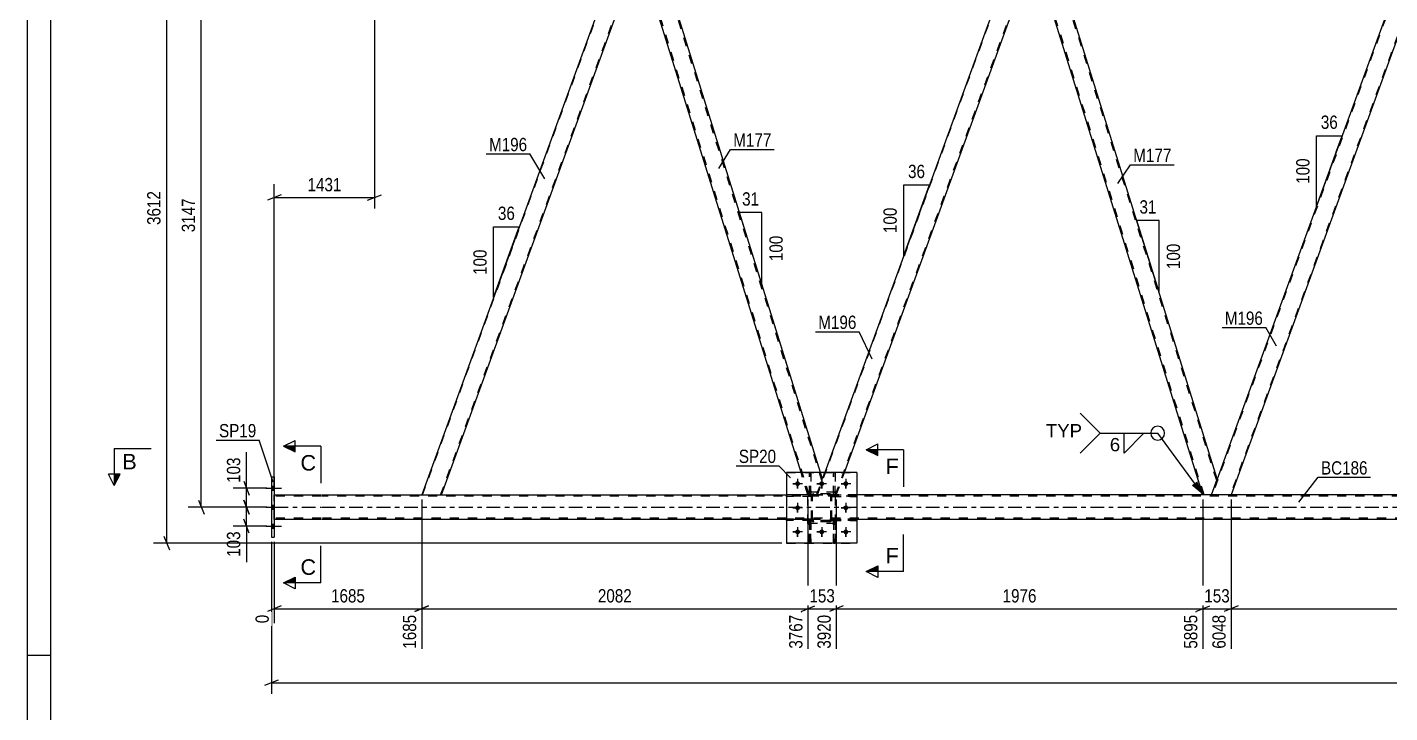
# Model space of a CAD drawing. Header units: millimetres. Extents: x 0 to 841, y 0 to 594.
# Drawn here: x 0 to 293.8, y 285.7 to 433.5 of the extents above; entities that cross this region are included whole.
import ezdxf

# ---------------------------------------------------------------- set-up
doc = ezdxf.new("R2010")
doc.units = ezdxf.units.MM
doc.linetypes.add('DXK_LINE_DOT2', pattern=[3.9198, 1.9599, -1.9599])
doc.linetypes.add('DXK_LINE_DOT3', pattern=[5.9187, 2.979, -0.9799, 0.9799, -0.9799])
doc.styles.add('Arial', font='ARIAL.TTF', dxfattribs={"height": 0.2})
doc.styles.add('Arial Narrow', font='ARIALN.TTF', dxfattribs={"height": 0.2})

# ---------------------------------------------------------------- blocks, each defined once
blk = doc.blocks.new('Unknown-814521909-1135')
at = {"color": 5, "linetype": 'Continuous'}
for p, q in [((0, 594), (0, 0)), ((5, 589), (5, 5)), ((5, 298), (0, 298))]:
    blk.add_line(p, q, dxfattribs=at)
blk = doc.blocks.new('Part-814521909-3716 - 3269')
at = {"color": 7, "linetype": 'DXK_LINE_DOT2'}
for p, q in [((174.29, 333.26), (168.29, 333.26)), ((168.29, 326.46), (168.29, 333.26)), ((174.29, 326.46), (174.29, 333.26)), ((174.29, 326.46), (168.29, 326.46))]:
    blk.add_line(p, q, dxfattribs=at)
blk = doc.blocks.new('Part-814521909-3617 - 3269')
at = {"color": 7, "linetype": 'DXK_LINE_DOT2'}
for p, q in [((168.65, 322.26), (168.65, 327.1)), ((168.65, 327.1), (168.97, 327.1)), ((168.65, 326.5), (168.97, 326.5)), ((168.97, 327.1), (168.97, 322.26)), ((168.97, 322.26), (168.65, 322.26))]:
    blk.add_line(p, q, dxfattribs=at)
blk = doc.blocks.new('Part-814521909-3756 - 3269')
at = {"color": 2, "linetype": 'Continuous'}
for p, q in [((129.16, 453.86), (85.04, 332.64)), ((133.42, 453.86), (129.16, 453.86)), ((89.3, 332.64), (131.89, 449.66))]:
    blk.add_line(p, q, dxfattribs=at)
at = {"color": 7, "linetype": 'DXK_LINE_DOT2'}
for p, q in [((85.21, 332.64), (129.33, 453.86)), ((89.13, 332.64), (133.25, 453.86)), ((131.89, 449.66), (133.42, 453.86)), ((85.04, 332.64), (89.3, 332.64))]:
    blk.add_line(p, q, dxfattribs=at)
blk = doc.blocks.new('Part-814521909-3605 - 3269')
at = {"color": 7, "linetype": 'DXK_LINE_DOT2'}
for p, q in [((169.09, 327.42), (163.69, 327.42)), ((163.69, 327.42), (163.69, 327.1)), ((169.09, 327.1), (163.69, 327.1)), ((168.49, 327.1), (168.49, 327.42)), ((169.09, 327.1), (169.09, 327.42))]:
    blk.add_line(p, q, dxfattribs=at)
blk = doc.blocks.new('Bolt-814521909-3509 - 3269')
at = {"color": 1, "linetype": 'Continuous'}
for p, q in [((165.05, 335.06), (165.75, 335.06)), ((166.09, 336.1), (166.09, 335.41)), ((167.13, 335.06), (166.44, 335.06)), ((170.25, 335.06), (170.95, 335.06)), ((171.29, 336.1), (171.29, 335.41)), ((172.33, 335.06), (171.64, 335.06)), ((175.45, 335.06), (176.15, 335.06)), ((176.49, 336.1), (176.49, 335.41)), ((177.53, 335.06), (176.84, 335.06)), ((166.09, 334.02), (166.09, 334.72)), ((171.29, 334.02), (171.29, 334.72)), ((176.49, 334.02), (176.49, 334.72)), ((165.05, 329.86), (165.75, 329.86)), ((166.09, 330.9), (166.09, 330.21)), ((166.09, 328.82), (166.09, 329.52)), ((167.13, 329.86), (166.44, 329.86)), ((175.45, 329.86), (176.15, 329.86)), ((176.49, 330.9), (176.49, 330.21)), ((176.49, 328.82), (176.49, 329.52)), ((177.53, 329.86), (176.84, 329.86)), ((165.05, 324.66), (165.75, 324.66)), ((166.09, 325.7), (166.09, 325.01)), ((166.09, 323.62), (166.09, 324.32)), ((167.13, 324.66), (166.44, 324.66)), ((170.25, 324.66), (170.95, 324.66)), ((171.29, 325.7), (171.29, 325.01)), ((171.29, 323.62), (171.29, 324.32)), ((172.33, 324.66), (171.64, 324.66)), ((175.45, 324.66), (176.15, 324.66)), ((176.49, 325.7), (176.49, 325.01)), ((176.49, 323.62), (176.49, 324.32)), ((177.53, 324.66), (176.84, 324.66))]:
    blk.add_line(p, q, dxfattribs=at)
blk = doc.blocks.new('Bolt-814521909-3510 - 3269')
at = {"linetype": 'Continuous'}
for points in [[(166.61, 335.06, -1), (165.57, 335.06, -1)], [(171.81, 335.06, -1), (170.77, 335.06, -1)], [(177.01, 335.06, -1), (175.97, 335.06, -1)], [(166.61, 329.86, -1), (165.57, 329.86, -1)], [(177.01, 329.86, -1), (175.97, 329.86, -1)], [(166.61, 324.66, -1), (165.57, 324.66, -1)], [(171.81, 324.66, -1), (170.77, 324.66, -1)], [(177.01, 324.66, -1), (175.97, 324.66, -1)]]:
    blk.add_hatch(color=1, dxfattribs=at).paths.add_polyline_path(points)
at = {"color": 1, "linetype": 'Continuous'}
for p, q in [((167.13, 335.06), (165.05, 335.06)), ((166.09, 336.1), (166.09, 334.02)), ((172.33, 335.06), (170.25, 335.06)), ((171.29, 336.1), (171.29, 334.02)), ((177.53, 335.06), (175.45, 335.06)), ((176.49, 336.1), (176.49, 334.02)), ((167.13, 329.86), (165.05, 329.86)), ((166.09, 330.9), (166.09, 328.82)), ((177.53, 329.86), (175.45, 329.86)), ((176.49, 330.9), (176.49, 328.82)), ((167.13, 324.66), (165.05, 324.66)), ((166.09, 325.7), (166.09, 323.62)), ((172.33, 324.66), (170.25, 324.66)), ((171.29, 325.7), (171.29, 323.62)), ((177.53, 324.66), (175.45, 324.66)), ((176.49, 325.7), (176.49, 323.62))]:
    blk.add_line(p, q, dxfattribs=at)
blk = doc.blocks.new('Part-814521909-3515 - 3269')
at = {"color": 7, "linetype": 'DXK_LINE_DOT2'}
for p, q in [((169.09, 327.42), (163.69, 327.42)), ((163.69, 327.1), (163.69, 327.42)), ((169.09, 327.1), (163.69, 327.1)), ((168.49, 327.1), (168.49, 327.42)), ((169.09, 327.42), (169.09, 327.1))]:
    blk.add_line(p, q, dxfattribs=at)
blk = doc.blocks.new('Part-814521909-3597 - 3269')
at = {"color": 7, "linetype": 'DXK_LINE_DOT2'}
for p, q in [((168.65, 332.62), (168.65, 337.46)), ((168.65, 337.46), (168.97, 337.46)), ((168.97, 337.46), (168.97, 332.62)), ((168.65, 333.22), (168.97, 333.22)), ((168.97, 332.62), (168.65, 332.62))]:
    blk.add_line(p, q, dxfattribs=at)
blk = doc.blocks.new('Part-814521909-3516 - 3269')
at = {"color": 7, "linetype": 'DXK_LINE_DOT2'}
for p, q in [((169.09, 332.62), (163.69, 332.62)), ((163.69, 332.3), (163.69, 332.62)), ((169.09, 332.3), (163.69, 332.3)), ((168.49, 332.3), (168.49, 332.62)), ((169.09, 332.62), (169.09, 332.3))]:
    blk.add_line(p, q, dxfattribs=at)
blk = doc.blocks.new('Part-814521909-3517 - 3269')
at = {"color": 7, "linetype": 'DXK_LINE_DOT2'}
for p, q in [((173.5, 327.1), (173.5, 327.42)), ((173.5, 327.42), (178.89, 327.42)), ((178.89, 327.1), (173.5, 327.1)), ((174.1, 327.1), (174.1, 327.42)), ((178.89, 327.42), (178.89, 327.1))]:
    blk.add_line(p, q, dxfattribs=at)
blk = doc.blocks.new('Part-814521909-3707 - 3269')
at = {"color": 7, "linetype": 'DXK_LINE_DOT2'}
for p, q in [((168.97, 327.1), (168.65, 327.1)), ((168.65, 327.1), (168.65, 322.26)), ((168.65, 326.5), (168.97, 326.5)), ((168.97, 322.26), (168.97, 327.1)), ((168.65, 322.26), (168.97, 322.26))]:
    blk.add_line(p, q, dxfattribs=at)
blk = doc.blocks.new('Part-814521909-3528 - 3269')
at = {"color": 7, "linetype": 'DXK_LINE_DOT2'}
for p, q in [((173.5, 332.3), (173.5, 332.62)), ((173.5, 332.62), (178.89, 332.62)), ((178.89, 332.3), (173.5, 332.3)), ((174.1, 332.3), (174.1, 332.62)), ((178.89, 332.62), (178.89, 332.3))]:
    blk.add_line(p, q, dxfattribs=at)
blk = doc.blocks.new('Part-814521909-3529 - 3269')
at = {"color": 7, "linetype": 'DXK_LINE_DOT2'}
for p, q in [((174.29, 333.26), (168.29, 333.26)), ((168.29, 326.46), (168.29, 333.26)), ((174.29, 326.46), (174.29, 333.26)), ((174.29, 326.46), (168.29, 326.46))]:
    blk.add_line(p, q, dxfattribs=at)
blk = doc.blocks.new('Part-814521909-3530 - 3269')
at = {"color": 7, "linetype": 'DXK_LINE_DOT2'}
for p, q in [((169.09, 332.38), (169.13, 332.57)), ((169.13, 332.57), (169.09, 332.38)), ((169.09, 327.34), (169.09, 332.38)), ((169.33, 332.38), (169.35, 332.47)), ((169.33, 327.34), (169.33, 332.38)), ((169.35, 332.47), (169.41, 332.55)), ((169.39, 332.83), (169.57, 332.86)), ((169.57, 332.86), (169.39, 332.83)), ((169.41, 332.55), (169.48, 332.6)), ((169.48, 332.6), (169.57, 332.62)), ((173.01, 332.86), (169.57, 332.86)), ((169.57, 332.62), (173.01, 332.62)), ((173.01, 332.86), (173.2, 332.83)), ((173.2, 332.83), (173.01, 332.86)), ((173.01, 332.62), (173.11, 332.6)), ((173.11, 332.6), (173.18, 332.55)), ((173.18, 332.55), (173.24, 332.47)), ((173.24, 332.47), (173.25, 332.38)), ((173.25, 327.34), (173.25, 332.38)), ((173.46, 332.57), (173.49, 332.38)), ((173.49, 332.38), (173.46, 332.57)), ((173.49, 327.34), (173.49, 332.38)), ((169.13, 327.16), (169.09, 327.34)), ((169.09, 327.34), (169.13, 327.16)), ((169.35, 327.25), (169.33, 327.34)), ((169.41, 327.17), (169.35, 327.25)), ((169.57, 326.86), (169.39, 326.9)), ((169.39, 326.9), (169.57, 326.86)), ((169.48, 327.12), (169.41, 327.17)), ((169.57, 327.1), (169.48, 327.12)), ((173.01, 327.1), (169.57, 327.1)), ((173.01, 326.86), (169.57, 326.86)), ((173.11, 327.12), (173.01, 327.1)), ((173.2, 326.9), (173.01, 326.86)), ((173.01, 326.86), (173.2, 326.9)), ((173.18, 327.17), (173.11, 327.12)), ((173.24, 327.25), (173.18, 327.17)), ((173.25, 327.34), (173.24, 327.25)), ((173.49, 327.34), (173.46, 327.16)), ((173.46, 327.16), (173.49, 327.34))]:
    blk.add_line(p, q, dxfattribs=at)
at = {"color": 7, "linetype": 'DXK_LINE_DOT3'}
blk.add_line((171.29, 329.86), (171.29, 329.86), dxfattribs=at)
at = {"color": 7, "linetype": 'DXK_LINE_DOT2'}
for centre, start, end in [((169.57, 332.38), 112.5, 157.5), ((169.57, 332.38), 112.5, 157.5), ((173.01, 332.38), 22.5, 67.5), ((173.01, 332.38), 22.5, 67.5), ((169.57, 327.34), 202.5, 247.5), ((169.57, 327.34), 202.5, 247.5), ((173.01, 327.34), 292.5, 337.5), ((173.01, 327.34), 292.5, 337.5)]:
    blk.add_arc(centre, 0.48, start, end, dxfattribs=at)
blk = doc.blocks.new('Part-814521909-3547 - 3269')
at = {"color": 2, "linetype": 'Continuous'}
for p, q in [((52.63, 336.5), (53.27, 336.5)), ((52.63, 336.5), (52.63, 323.5)), ((53.27, 336.5), (53.27, 323.5)), ((52.63, 323.5), (53.27, 323.5))]:
    blk.add_line(p, q, dxfattribs=at)
blk = doc.blocks.new('Part-814521909-3611 - 3269')
at = {"color": 7, "linetype": 'DXK_LINE_DOT2'}
for p, q in [((178.89, 327.42), (173.5, 327.42)), ((173.5, 327.42), (173.5, 327.1)), ((173.5, 327.1), (178.89, 327.1)), ((174.1, 327.1), (174.1, 327.42)), ((178.89, 327.1), (178.89, 327.42))]:
    blk.add_line(p, q, dxfattribs=at)
blk = doc.blocks.new('Bolt-814521909-3579 - 3269')
at = {"linetype": 'Continuous'}
for points in [[(53.27, 333.66), (53.27, 334.54), (52.63, 334.54), (52.63, 333.66)], [(53.27, 333.66), (53.27, 334.54), (52.63, 334.54), (52.63, 333.66)], [(53.27, 333.66), (53.27, 334.54), (52.63, 334.54), (52.63, 333.66)], [(53.27, 329.56), (53.27, 330.44), (52.63, 330.44), (52.63, 329.56)], [(53.27, 329.56), (53.27, 330.44), (52.63, 330.44), (52.63, 329.56)], [(53.27, 325.46), (53.27, 326.34), (52.63, 326.34), (52.63, 325.46)], [(53.27, 325.46), (53.27, 326.34), (52.63, 326.34), (52.63, 325.46)], [(53.27, 325.46), (53.27, 326.34), (52.63, 326.34), (52.63, 325.46)]]:
    blk.add_hatch(color=1, dxfattribs=at).paths.add_polyline_path(points)
at = {"color": 1, "linetype": 'Continuous'}
for p, q in [((51.47, 334.1), (54.79, 334.1)), ((51.47, 334.1), (54.79, 334.1)), ((51.47, 334.1), (54.79, 334.1)), ((52.63, 334.54), (53.27, 334.54)), ((52.63, 334.54), (53.27, 334.54)), ((52.63, 334.54), (53.27, 334.54)), ((52.63, 333.66), (53.27, 333.66)), ((52.63, 333.66), (53.27, 333.66)), ((52.63, 333.66), (53.27, 333.66)), ((51.47, 330), (54.79, 330)), ((51.47, 330), (54.79, 330)), ((52.63, 330.44), (53.27, 330.44)), ((52.63, 330.44), (53.27, 330.44)), ((52.63, 329.56), (53.27, 329.56)), ((52.63, 329.56), (53.27, 329.56)), ((52.63, 326.34), (53.27, 326.34)), ((52.63, 326.34), (53.27, 326.34)), ((52.63, 326.34), (53.27, 326.34)), ((51.47, 325.9), (54.79, 325.9)), ((51.47, 325.9), (54.79, 325.9)), ((51.47, 325.9), (54.79, 325.9)), ((52.63, 325.46), (53.27, 325.46)), ((52.63, 325.46), (53.27, 325.46)), ((52.63, 325.46), (53.27, 325.46))]:
    blk.add_line(p, q, dxfattribs=at)
blk = doc.blocks.new('Part-814521909-3594 - 3269')
at = {"color": 7, "linetype": 'DXK_LINE_DOT2'}
for p, q in [((170.35, 332.64), (214.47, 453.86)), ((174.26, 332.64), (218.38, 453.86)), ((217.03, 449.66), (218.56, 453.86)), ((170.18, 332.64), (171.93, 337.46)), ((174.43, 332.64), (176.19, 337.46)), ((174.43, 332.64), (170.18, 332.64))]:
    blk.add_line(p, q, dxfattribs=at)
at = {"color": 2, "linetype": 'Continuous'}
for p, q in [((214.3, 453.86), (171.93, 337.46)), ((218.56, 453.86), (214.3, 453.86)), ((176.19, 337.46), (217.03, 449.66))]:
    blk.add_line(p, q, dxfattribs=at)
blk = doc.blocks.new('Part-814521909-3602 - 3269')
at = {"color": 2, "linetype": 'Continuous'}
for p, q in [((178.89, 337.46), (163.69, 337.46)), ((163.69, 337.46), (163.69, 322.26)), ((178.89, 337.46), (178.89, 322.26)), ((178.89, 322.26), (163.69, 322.26))]:
    blk.add_line(p, q, dxfattribs=at)
blk = doc.blocks.new('Part-814521909-3608 - 3269')
at = {"color": 7, "linetype": 'DXK_LINE_DOT2'}
for p, q in [((169.09, 332.62), (163.69, 332.62)), ((163.69, 332.62), (163.69, 332.3)), ((169.09, 332.3), (163.69, 332.3)), ((168.49, 332.3), (168.49, 332.62)), ((169.09, 332.3), (169.09, 332.62))]:
    blk.add_line(p, q, dxfattribs=at)
blk = doc.blocks.new('Part-814521909-3614 - 3269')
at = {"color": 7, "linetype": 'DXK_LINE_DOT2'}
for p, q in [((173.85, 322.26), (173.85, 327.1)), ((173.85, 327.1), (174.17, 327.1)), ((173.85, 326.5), (174.17, 326.5)), ((174.17, 327.1), (174.17, 322.26)), ((174.17, 322.26), (173.85, 322.26))]:
    blk.add_line(p, q, dxfattribs=at)
blk = doc.blocks.new('Part-814521909-3620 - 3269')
at = {"color": 7, "linetype": 'DXK_LINE_DOT2'}
for p, q in [((173.85, 332.62), (173.85, 337.46)), ((173.85, 337.46), (174.17, 337.46)), ((174.17, 337.46), (174.17, 332.62)), ((173.85, 333.22), (174.17, 333.22)), ((174.17, 332.62), (173.85, 332.62))]:
    blk.add_line(p, q, dxfattribs=at)
blk = doc.blocks.new('Part-814521909-3624 - 3269')
at = {"color": 2, "linetype": 'Continuous'}
for p, q in [((173.85, 337.46), (173.85, 337.46)), ((174.17, 337.46), (173.85, 337.46)), ((174.17, 337.46), (174.17, 337.46))]:
    blk.add_line(p, q, dxfattribs=at)
at = {"color": 7, "linetype": 'DXK_LINE_DOT2'}
for p, q in [((173.85, 332.62), (173.85, 337.46)), ((174.17, 332.62), (174.17, 337.46)), ((173.85, 333.22), (174.17, 333.22)), ((174.17, 332.62), (173.85, 332.62))]:
    blk.add_line(p, q, dxfattribs=at)
blk = doc.blocks.new('Part-814521909-3625 - 3269')
at = {"color": 2, "linetype": 'Continuous'}
for p, q in [((168.65, 337.46), (168.65, 337.46)), ((168.97, 337.46), (168.65, 337.46)), ((168.97, 337.46), (168.97, 337.46))]:
    blk.add_line(p, q, dxfattribs=at)
at = {"color": 7, "linetype": 'DXK_LINE_DOT2'}
for p, q in [((168.65, 332.62), (168.65, 337.46)), ((168.97, 332.62), (168.97, 337.46)), ((168.65, 333.22), (168.97, 333.22)), ((168.97, 332.62), (168.65, 332.62))]:
    blk.add_line(p, q, dxfattribs=at)
blk = doc.blocks.new('Part-814521909-3646 - 3269')
at = {"color": 7, "linetype": 'DXK_LINE_DOT2'}
for p, q in [((178.89, 332.62), (173.5, 332.62)), ((173.5, 332.62), (173.5, 332.3)), ((173.5, 332.3), (178.89, 332.3)), ((174.1, 332.3), (174.1, 332.62)), ((178.89, 332.3), (178.89, 332.62))]:
    blk.add_line(p, q, dxfattribs=at)
blk = doc.blocks.new('Part-814521909-3685 - 3269')
at = {"color": 7, "linetype": 'DXK_LINE_DOT2'}
for p, q in [((299.6, 453.86), (255.48, 332.64)), ((303.52, 453.86), (259.4, 332.64)), ((303.69, 453.86), (302.16, 449.66)), ((256.56, 336.06), (255.31, 332.64)), ((259.57, 332.64), (255.31, 332.64))]:
    blk.add_line(p, q, dxfattribs=at)
at = {"color": 2, "linetype": 'Continuous'}
for p, q in [((299.43, 453.86), (256.56, 336.06)), ((303.69, 453.86), (299.43, 453.86)), ((302.16, 449.66), (259.57, 332.64))]:
    blk.add_line(p, q, dxfattribs=at)
blk = doc.blocks.new('Part-814521909-3690 - 3269')
at = {"color": 2, "linetype": 'Continuous'}
for p, q in [((218.56, 453.86), (217.03, 449.67)), ((219.87, 453.86), (218.56, 453.86)), ((256.58, 336.11), (219.87, 453.86)), ((253.47, 332.64), (217.01, 449.61)), ((217.03, 449.67), (217.03, 449.66)), ((255.31, 332.64), (256.56, 336.06))]:
    blk.add_line(p, q, dxfattribs=at)
at = {"color": 7, "linetype": 'DXK_LINE_DOT2'}
for p, q in [((256.44, 335.74), (219.62, 453.86)), ((217.03, 449.67), (217.01, 449.61)), ((253.72, 332.64), (217.14, 449.98)), ((256.56, 336.06), (256.58, 336.11)), ((255.31, 332.64), (253.47, 332.64))]:
    blk.add_line(p, q, dxfattribs=at)
blk = doc.blocks.new('Part-814521909-3696 - 3269')
at = {"color": 7, "linetype": 'DXK_LINE_DOT2'}
for p, q in [((163.69, 337.46), (178.89, 337.46)), ((163.69, 337.46), (163.69, 322.26)), ((178.89, 337.46), (178.89, 322.26)), ((163.69, 322.26), (178.89, 322.26))]:
    blk.add_line(p, q, dxfattribs=at)
blk = doc.blocks.new('Part-814521909-3706 - 3269')
at = {"color": 7, "linetype": 'DXK_LINE_DOT2'}
for p, q in [((174.17, 327.1), (173.85, 327.1)), ((173.85, 327.1), (173.85, 322.26)), ((173.85, 326.5), (174.17, 326.5)), ((174.17, 322.26), (174.17, 327.1)), ((173.85, 322.26), (174.17, 322.26))]:
    blk.add_line(p, q, dxfattribs=at)
blk = doc.blocks.new('Part-814521909-3715 - 3269')
at = {"color": 7, "linetype": 'DXK_LINE_DOT2'}
for p, q in [((169.09, 332.38), (169.13, 332.57)), ((169.13, 332.57), (169.09, 332.38)), ((169.09, 327.34), (169.09, 332.38)), ((169.33, 332.38), (169.35, 332.47)), ((169.33, 327.34), (169.33, 332.38)), ((169.35, 332.47), (169.41, 332.55)), ((169.39, 332.83), (169.57, 332.86)), ((169.57, 332.86), (169.39, 332.83)), ((169.41, 332.55), (169.48, 332.6)), ((169.48, 332.6), (169.57, 332.62)), ((173.01, 332.86), (169.57, 332.86)), ((169.57, 332.62), (173.01, 332.62)), ((173.01, 332.86), (173.2, 332.83)), ((173.2, 332.83), (173.01, 332.86)), ((173.01, 332.62), (173.11, 332.6)), ((173.11, 332.6), (173.18, 332.55)), ((173.18, 332.55), (173.24, 332.47)), ((173.24, 332.47), (173.25, 332.38)), ((173.25, 327.34), (173.25, 332.38)), ((173.46, 332.57), (173.49, 332.38)), ((173.49, 332.38), (173.46, 332.57)), ((173.49, 327.34), (173.49, 332.38)), ((169.13, 327.16), (169.09, 327.34)), ((169.09, 327.34), (169.13, 327.16)), ((169.35, 327.25), (169.33, 327.34)), ((169.41, 327.17), (169.35, 327.25)), ((169.57, 326.86), (169.39, 326.9)), ((169.39, 326.9), (169.57, 326.86)), ((169.48, 327.12), (169.41, 327.17)), ((169.57, 327.1), (169.48, 327.12)), ((173.01, 327.1), (169.57, 327.1)), ((173.01, 326.86), (169.57, 326.86)), ((173.11, 327.12), (173.01, 327.1)), ((173.2, 326.9), (173.01, 326.86)), ((173.01, 326.86), (173.2, 326.9)), ((173.18, 327.17), (173.11, 327.12)), ((173.24, 327.25), (173.18, 327.17)), ((173.25, 327.34), (173.24, 327.25)), ((173.49, 327.34), (173.46, 327.16)), ((173.46, 327.16), (173.49, 327.34))]:
    blk.add_line(p, q, dxfattribs=at)
at = {"color": 7, "linetype": 'DXK_LINE_DOT3'}
blk.add_line((171.29, 329.86), (171.29, 329.86), dxfattribs=at)
at = {"color": 7, "linetype": 'DXK_LINE_DOT2'}
for centre, start, end in [((169.57, 332.38), 112.5, 157.5), ((169.57, 332.38), 112.5, 157.5), ((173.01, 332.38), 22.5, 67.5), ((173.01, 332.38), 22.5, 67.5), ((169.57, 327.34), 202.5, 247.5), ((169.57, 327.34), 202.5, 247.5), ((173.01, 327.34), 292.5, 337.5), ((173.01, 327.34), 292.5, 337.5)]:
    blk.add_arc(centre, 0.48, start, end, dxfattribs=at)
blk = doc.blocks.new('Part-814521909-3747 - 3269')
at = {"color": 2, "linetype": 'Continuous'}
for p, q in [((53.27, 332.64), (63.39, 332.64)), ((63.49, 332.64), (163.69, 332.64)), ((333.96, 332.64), (178.89, 332.64)), ((63.39, 327.36), (53.27, 327.36)), ((163.69, 327.36), (63.49, 327.36)), ((333.96, 327.36), (178.89, 327.36))]:
    blk.add_line(p, q, dxfattribs=at)
at = {"color": 7, "linetype": 'DXK_LINE_DOT2'}
for p, q in [((53.27, 327.36), (53.27, 332.64)), ((63.39, 332.4), (53.27, 332.4)), ((739.07, 332.4), (63.49, 332.4)), ((178.89, 332.64), (163.69, 332.64)), ((63.39, 327.6), (53.27, 327.6)), ((739.82, 327.6), (63.49, 327.6)), ((178.89, 327.36), (163.69, 327.36))]:
    blk.add_line(p, q, dxfattribs=at)
at = {"color": 7, "linetype": 'DXK_LINE_DOT3'}
for p, q in [((53.27, 330), (63.39, 330)), ((63.49, 330), (739.45, 330))]:
    blk.add_line(p, q, dxfattribs=at)
blk = doc.blocks.new('Part-814521909-3761 - 3269')
at = {"color": 2, "linetype": 'Continuous'}
for p, q in [((133.42, 453.86), (131.89, 449.67)), ((134.74, 453.86), (133.42, 453.86)), ((171.02, 337.46), (134.74, 453.86)), ((166.83, 337.46), (131.87, 449.61)), ((131.89, 449.67), (131.89, 449.66))]:
    blk.add_line(p, q, dxfattribs=at)
at = {"color": 7, "linetype": 'DXK_LINE_DOT2'}
for p, q in [((171.31, 335.74), (134.49, 453.86)), ((131.89, 449.67), (131.87, 449.61)), ((168.58, 332.64), (132.01, 449.98)), ((168.33, 332.64), (166.83, 337.46)), ((170.18, 332.64), (171.44, 336.11)), ((171.44, 336.11), (171.02, 337.46)), ((168.33, 332.64), (170.18, 332.64))]:
    blk.add_line(p, q, dxfattribs=at)
blk = doc.blocks.new('AngleDimension-814521909-4574 - 3269')
at = {"color": 7, "linetype": 'Continuous'}
for p, q in [((158.37, 393.52), (153.54, 393.52)), ((158.37, 378.06), (153.54, 393.52)), ((158.37, 378.06), (158.37, 393.52)), ((164.53, 358.27), (158.37, 378.06))]:
    blk.add_line(p, q, dxfattribs=at)
at = {"color": 0}
for points in [[(158.38, 394.42), (158.38, 398.62), (153.53, 398.62), (153.53, 394.42)], [(163.47, 389.13), (159.27, 389.13), (159.27, 382.45), (163.47, 382.45)]]:
    blk.add_wipeout(points, dxfattribs=at)
at = {"color": 3, "style": 'Arial Narrow'}
blk.add_text('31', height=2.863, dxfattribs=at).set_placement((154.13, 395.02))
blk.add_text('100', height=2.863, rotation=90.0002, dxfattribs=at).set_placement((162.87, 383.05))
blk = doc.blocks.new('AngleDimension-814521909-3923 - 3269')
at = {"color": 7, "linetype": 'Continuous'}
for p, q in [((188.96, 399.46), (194.5, 399.46)), ((188.96, 384.23), (194.5, 399.46)), ((188.96, 384.23), (188.96, 399.46)), ((190.98, 389.78), (194.5, 399.46))]:
    blk.add_line(p, q, dxfattribs=at)
at = {"color": 0}
for points in [[(194.15, 400.36), (194.15, 404.56), (189.3, 404.56), (189.3, 400.36)], [(188.06, 395.19), (183.86, 395.19), (183.86, 388.5), (188.06, 388.5)]]:
    blk.add_wipeout(points, dxfattribs=at)
at = {"color": 3, "style": 'Arial Narrow'}
blk.add_text('36', height=2.863, dxfattribs=at).set_placement((189.9, 400.96))
blk.add_text('100', height=2.863, rotation=90.0002, dxfattribs=at).set_placement((187.46, 389.1))
blk = doc.blocks.new('StraightDimension-814521909-4207 - 3269')
at = {"color": 7, "linetype": 'Continuous'}
for p, q in [((51.63, 330), (44.41, 330)), ((46.66, 331.5), (47.86, 328.5)), ((47.26, 325.9), (47.26, 330)), ((47.86, 324.4), (46.66, 327.4)), ((51.63, 325.9), (44.41, 325.9))]:
    blk.add_line(p, q, dxfattribs=at)
at = {"color": 0}
blk.add_wipeout([(46.51, 325.37), (42.31, 325.37), (42.31, 318.69), (46.51, 318.69)], dxfattribs=at)
at = {"color": 7, "linetype": 'Continuous'}
blk.add_line((47.26, 325.9), (47.26, 318.16), dxfattribs=at)
blk.add_line((47.26, 325.9), (47.26, 318.16), dxfattribs=at)
at = {"color": 3, "style": 'Arial Narrow'}
blk.add_text('103', height=2.863, rotation=90.0002, dxfattribs=at).set_placement((45.91, 319.29))
blk = doc.blocks.new('StraightDimension-814521909-4271 - 3269')
at = {"color": 7, "linetype": 'Continuous'}
for p, q in [((73.25, 455.86), (34.67, 455.86)), ((38.12, 454.36), (36.92, 457.36)), ((37.52, 330), (37.52, 455.86)), ((51.63, 330), (34.67, 330)), ((36.92, 331.5), (38.12, 328.5))]:
    blk.add_line(p, q, dxfattribs=at)
at = {"color": 0}
blk.add_wipeout([(36.77, 397.19), (32.57, 397.19), (32.57, 388.67), (36.77, 388.67)], dxfattribs=at)
at = {"color": 3, "style": 'Arial Narrow'}
blk.add_text('3147', height=2.863, rotation=90.0002, dxfattribs=at).set_placement((36.17, 389.27))
blk = doc.blocks.new('StraightDimension-814521909-4563 - 3269')
at = {"color": 7, "linetype": 'Continuous'}
for p, q in [((52.63, 322.5), (52.63, 289.72)), ((54.13, 292.72), (51.13, 291.52)), ((52.63, 292.12), (792.22, 292.12))]:
    blk.add_line(p, q, dxfattribs=at)
blk = doc.blocks.new('StraightDimension-814521909-4146 - 3269')
at = {"color": 7, "linetype": 'Continuous'}
for p, q in [((30.67, 465.23), (29.47, 468.23)), ((76.54, 466.73), (27.22, 466.73)), ((30.07, 322.26), (30.07, 466.73)), ((29.47, 323.76), (30.67, 320.76)), ((162.69, 322.26), (27.22, 322.26))]:
    blk.add_line(p, q, dxfattribs=at)
at = {"color": 0}
blk.add_wipeout([(29.31, 398.75), (25.11, 398.75), (25.11, 390.24), (29.31, 390.24)], dxfattribs=at)
at = {"color": 3, "style": 'Arial Narrow'}
blk.add_text('3612', height=2.863, rotation=90.0002, dxfattribs=at).set_placement((28.72, 390.84))
blk = doc.blocks.new('StraightDimension-814521909-4312 - 3269')
at = {"color": 7, "linetype": 'Continuous'}
for p, q in [((174.43, 331.64), (174.43, 299.48)), ((253.47, 331.64), (253.47, 299.48)), ((175.93, 308.7), (172.93, 307.5)), ((251.97, 307.5), (254.97, 308.7)), ((174.43, 308.1), (253.47, 308.1))]:
    blk.add_line(p, q, dxfattribs=at)
at = {"color": 0}
blk.add_wipeout([(218.21, 308.85), (218.21, 313.05), (209.69, 313.05), (209.69, 308.85)], dxfattribs=at)
at = {"color": 0, "linetype": 'Continuous'}
blk.add_wipeout([(252.87, 307.4), (248.67, 307.4), (248.67, 298.88), (252.87, 298.88)], dxfattribs=at)
at = {"color": 3, "style": 'Arial Narrow'}
blk.add_text('1976', height=2.863, dxfattribs=at).set_placement((210.29, 309.45))
at = {"color": 3, "linetype": 'Continuous', "style": 'Arial Narrow'}
blk.add_text('5895', height=2.863, rotation=90.0002, dxfattribs=at).set_placement((252.27, 299.48))
blk = doc.blocks.new('AngleDimension-814521909-3895 - 3269')
at = {"color": 7, "linetype": 'Continuous'}
for p, q in [((277.95, 410.07), (283.5, 410.07)), ((277.95, 394.85), (283.5, 410.07)), ((277.95, 394.85), (277.95, 410.07)), ((282.23, 406.58), (283.5, 410.07))]:
    blk.add_line(p, q, dxfattribs=at)
at = {"color": 0}
for points in [[(283.15, 410.97), (283.15, 415.17), (278.3, 415.17), (278.3, 410.97)], [(277.05, 405.8), (272.85, 405.8), (272.85, 399.12), (277.05, 399.12)]]:
    blk.add_wipeout(points, dxfattribs=at)
at = {"color": 3, "style": 'Arial Narrow'}
blk.add_text('36', height=2.863, dxfattribs=at).set_placement((278.9, 411.57))
blk.add_text('100', height=2.863, rotation=90.0002, dxfattribs=at).set_placement((276.45, 399.72))
blk = doc.blocks.new('AngleDimension-814521909-3909 - 3269')
at = {"color": 7, "linetype": 'Continuous'}
for p, q in [((242.37, 381.69), (239.22, 391.8)), ((244.04, 391.8), (239.22, 391.8)), ((244.04, 376.34), (239.22, 391.8)), ((244.04, 376.34), (244.04, 391.8))]:
    blk.add_line(p, q, dxfattribs=at)
at = {"color": 0}
for points in [[(244.05, 392.7), (244.05, 396.9), (239.2, 396.9), (239.2, 392.7)], [(249.14, 387.41), (244.94, 387.41), (244.94, 380.73), (249.14, 380.73)]]:
    blk.add_wipeout(points, dxfattribs=at)
at = {"color": 3, "style": 'Arial Narrow'}
blk.add_text('31', height=2.863, dxfattribs=at).set_placement((239.8, 393.3))
blk.add_text('100', height=2.863, rotation=90.0002, dxfattribs=at).set_placement((248.54, 381.33))
blk = doc.blocks.new('AngleDimension-814521909-3937 - 3269')
at = {"color": 7, "linetype": 'Continuous'}
for p, q in [((100.54, 390.43), (106.08, 390.43)), ((100.54, 375.2), (106.08, 390.43)), ((100.54, 375.2), (100.54, 390.43)), ((103.4, 383.09), (106.08, 390.43))]:
    blk.add_line(p, q, dxfattribs=at)
at = {"color": 0}
for points in [[(105.73, 391.33), (105.73, 395.53), (100.88, 395.53), (100.88, 391.33)], [(99.64, 386.16), (95.44, 386.16), (95.44, 379.47), (99.64, 379.47)]]:
    blk.add_wipeout(points, dxfattribs=at)
at = {"color": 3, "style": 'Arial Narrow'}
blk.add_text('36', height=2.863, dxfattribs=at).set_placement((101.48, 391.93))
blk.add_text('100', height=2.863, rotation=90.0002, dxfattribs=at).set_placement((99.04, 380.07))
blk = doc.blocks.new('StraightDimension-814521909-4217 - 3269')
at = {"color": 7, "linetype": 'Continuous'}
for p, q in [((46.66, 335.6), (47.86, 332.6)), ((51.63, 334.1), (44.41, 334.1)), ((47.26, 330), (47.26, 334.1)), ((51.63, 330), (44.41, 330)), ((47.86, 328.5), (46.66, 331.5))]:
    blk.add_line(p, q, dxfattribs=at)
at = {"color": 0}
blk.add_wipeout([(46.51, 341.31), (42.31, 341.31), (42.31, 334.62), (46.51, 334.62)], dxfattribs=at)
at = {"color": 7, "linetype": 'Continuous'}
blk.add_line((47.26, 334.1), (47.26, 341.83), dxfattribs=at)
blk.add_line((47.26, 334.1), (47.26, 341.83), dxfattribs=at)
at = {"color": 3, "style": 'Arial Narrow'}
blk.add_text('103', height=2.863, rotation=90.0002, dxfattribs=at).set_placement((45.91, 335.22))
blk = doc.blocks.new('StraightDimension-814521909-4260 - 3269')
at = {"color": 7, "linetype": 'Continuous'}
for p, q in [((74.89, 452.86), (74.89, 394.36)), ((53.27, 333.64), (53.27, 399.61)), ((54.77, 397.36), (51.77, 396.16)), ((53.27, 396.76), (74.89, 396.76)), ((73.39, 396.16), (76.39, 397.36))]:
    blk.add_line(p, q, dxfattribs=at)
at = {"color": 0}
blk.add_wipeout([(68.34, 397.51), (68.34, 401.71), (59.83, 401.71), (59.83, 397.51)], dxfattribs=at)
at = {"color": 3, "style": 'Arial Narrow'}
blk.add_text('1431', height=2.863, dxfattribs=at).set_placement((60.43, 398.11))
blk = doc.blocks.new('StraightDimension-814521909-4276 - 3269')
at = {"color": 7, "linetype": 'Continuous'}
for p, q in [((85.04, 331.64), (85.04, 299.48)), ((168.33, 331.64), (168.33, 299.48)), ((86.54, 308.7), (83.54, 307.5)), ((166.83, 307.5), (169.83, 308.7)), ((85.04, 308.1), (168.33, 308.1))]:
    blk.add_line(p, q, dxfattribs=at)
at = {"color": 0}
blk.add_wipeout([(130.94, 308.85), (130.94, 313.05), (122.43, 313.05), (122.43, 308.85)], dxfattribs=at)
at = {"color": 0, "linetype": 'Continuous'}
blk.add_wipeout([(167.73, 307.4), (163.53, 307.4), (163.53, 298.88), (167.73, 298.88)], dxfattribs=at)
at = {"color": 3, "style": 'Arial Narrow'}
blk.add_text('2082', height=2.863, dxfattribs=at).set_placement((123.03, 309.45))
at = {"color": 3, "linetype": 'Continuous', "style": 'Arial Narrow'}
blk.add_text('3767', height=2.863, rotation=90.0002, dxfattribs=at).set_placement((167.13, 299.48))
blk = doc.blocks.new('StraightDimension-814521909-4293 - 3269')
at = {"color": 7, "linetype": 'Continuous'}
for p, q in [((168.33, 331.64), (168.33, 299.48)), ((174.43, 331.64), (174.43, 299.48)), ((166.83, 307.5), (169.83, 308.7)), ((175.93, 308.7), (172.93, 307.5)), ((168.33, 308.1), (174.43, 308.1))]:
    blk.add_line(p, q, dxfattribs=at)
at = {"color": 0}
blk.add_wipeout([(174.73, 308.85), (174.73, 313.05), (168.04, 313.05), (168.04, 308.85)], dxfattribs=at)
at = {"color": 3, "style": 'Arial Narrow'}
blk.add_text('153', height=2.863, dxfattribs=at).set_placement((168.64, 309.45))
at = {"color": 0, "linetype": 'Continuous'}
blk.add_wipeout([(173.83, 307.4), (169.63, 307.4), (169.63, 298.88), (173.83, 298.88)], dxfattribs=at)
at = {"color": 3, "linetype": 'Continuous', "style": 'Arial Narrow'}
blk.add_text('3920', height=2.863, rotation=90.0002, dxfattribs=at).set_placement((173.23, 299.48))
blk = doc.blocks.new('StraightDimension-814521909-4331 - 3269')
at = {"color": 7, "linetype": 'Continuous'}
for p, q in [((253.47, 331.64), (253.47, 299.48)), ((259.57, 331.64), (259.57, 299.48)), ((251.97, 307.5), (254.97, 308.7)), ((261.07, 308.7), (258.07, 307.5)), ((253.47, 308.1), (259.57, 308.1))]:
    blk.add_line(p, q, dxfattribs=at)
at = {"color": 0}
blk.add_wipeout([(259.86, 308.85), (259.86, 313.05), (253.18, 313.05), (253.18, 308.85)], dxfattribs=at)
at = {"color": 3, "style": 'Arial Narrow'}
blk.add_text('153', height=2.863, dxfattribs=at).set_placement((253.78, 309.45))
at = {"color": 0, "linetype": 'Continuous'}
blk.add_wipeout([(258.97, 307.4), (254.77, 307.4), (254.77, 298.88), (258.97, 298.88)], dxfattribs=at)
at = {"color": 3, "linetype": 'Continuous', "style": 'Arial Narrow'}
blk.add_text('6048', height=2.863, rotation=90.0002, dxfattribs=at).set_placement((258.37, 299.48))
blk = doc.blocks.new('StraightDimension-814521909-4350 - 3269')
at = {"color": 7, "linetype": 'Continuous'}
for p, q in [((259.57, 331.64), (259.57, 299.48)), ((338.6, 331.64), (338.6, 299.48)), ((261.07, 308.7), (258.07, 307.5)), ((337.1, 307.5), (340.1, 308.7)), ((259.57, 308.1), (338.6, 308.1))]:
    blk.add_line(p, q, dxfattribs=at)
at = {"color": 0}
blk.add_wipeout([(303.34, 308.85), (303.34, 313.05), (294.83, 313.05), (294.83, 308.85)], dxfattribs=at)
at = {"color": 0, "linetype": 'Continuous'}
blk.add_wipeout([(338, 307.4), (333.8, 307.4), (333.8, 298.88), (338, 298.88)], dxfattribs=at)
at = {"color": 3, "style": 'Arial Narrow'}
blk.add_text('1976', height=2.863, dxfattribs=at).set_placement((295.43, 309.45))
at = {"color": 3, "linetype": 'Continuous', "style": 'Arial Narrow'}
blk.add_text('8024', height=2.863, rotation=90.0002, dxfattribs=at).set_placement((337.4, 299.48))
blk = doc.blocks.new('StraightDimension-814521909-4552 - 3269')
at = {"color": 7, "linetype": 'Continuous'}
for p, q in [((85.04, 331.64), (85.04, 299.48)), ((53.27, 322.5), (53.27, 304.97)), ((54.77, 308.7), (51.77, 307.5)), ((83.54, 307.5), (86.54, 308.7)), ((53.27, 308.1), (85.04, 308.1))]:
    blk.add_line(p, q, dxfattribs=at)
at = {"color": 0}
blk.add_wipeout([(73.42, 308.85), (73.42, 313.05), (64.9, 313.05), (64.9, 308.85)], dxfattribs=at)
at = {"color": 0, "linetype": 'Continuous'}
for points in [[(52.67, 307.4), (48.47, 307.4), (48.47, 304.37), (52.67, 304.37)], [(84.44, 307.4), (80.24, 307.4), (80.24, 298.88), (84.44, 298.88)]]:
    blk.add_wipeout(points, dxfattribs=at)
at = {"color": 3, "style": 'Arial Narrow'}
blk.add_text('1685', height=2.863, dxfattribs=at).set_placement((65.5, 309.45))
at = {"color": 3, "linetype": 'Continuous', "style": 'Arial Narrow'}
for s, height, p in [('0', 2.86, (52.07, 304.97)), ('1685', 2.863, (83.84, 299.48))]:
    blk.add_text(s, height=height, rotation=90.0002, dxfattribs=at).set_placement(p)
blk = doc.blocks.new('Mark-814521909-3752 - 3269')
at = {"color": 0}
blk.add_wipeout([(107.79, 406.75), (107.79, 409.75), (99.56, 409.75), (99.56, 406.75)], dxfattribs=at)
blk.add_wipeout([(107.79, 406.75), (107.79, 409.75), (99.56, 409.75), (99.56, 406.75)], dxfattribs=at)
at = {"color": 30, "linetype": 'Continuous'}
for p in [(98.96, 406.15), (111.59, 400.76)]:
    blk.add_line(p, (108.39, 406.15), dxfattribs=at)
at = {"color": 3, "style": 'Arial Narrow'}
blk.add_text('M196', height=2.863, dxfattribs=at).set_placement((99.56, 406.75))
blk = doc.blocks.new('Mark-814521909-3543 - 3269')
at = {"color": 0}
blk.add_wipeout([(49.39, 345.06), (49.39, 348.06), (41.35, 348.06), (41.35, 345.06)], dxfattribs=at)
blk.add_wipeout([(49.39, 345.06), (49.39, 348.06), (41.35, 348.06), (41.35, 345.06)], dxfattribs=at)
at = {"color": 30, "linetype": 'Continuous'}
for p in [(40.75, 344.46), (52.99, 335.37)]:
    blk.add_line(p, (49.99, 344.46), dxfattribs=at)
at = {"color": 3, "style": 'Arial Narrow'}
blk.add_text('SP19', height=2.863, dxfattribs=at).set_placement((41.35, 345.06))
blk = doc.blocks.new('Mark-814521909-3590 - 3269')
at = {"color": 0}
blk.add_wipeout([(178.78, 368.43), (178.78, 371.43), (170.55, 371.43), (170.55, 368.43)], dxfattribs=at)
blk.add_wipeout([(178.78, 368.43), (178.78, 371.43), (170.55, 371.43), (170.55, 368.43)], dxfattribs=at)
at = {"color": 30, "linetype": 'Continuous'}
for p in [(169.95, 367.83), (182.14, 361.91)]:
    blk.add_line(p, (179.38, 367.83), dxfattribs=at)
at = {"color": 3, "style": 'Arial Narrow'}
blk.add_text('M196', height=2.863, dxfattribs=at).set_placement((170.55, 368.43))
blk = doc.blocks.new('Mark-814521909-3598 - 3269')
at = {"color": 0}
blk.add_wipeout([(161.46, 339.52), (161.46, 342.52), (153.42, 342.52), (153.42, 339.52)], dxfattribs=at)
blk.add_wipeout([(161.46, 339.52), (161.46, 342.52), (153.42, 342.52), (153.42, 339.52)], dxfattribs=at)
at = {"color": 30, "linetype": 'Continuous'}
for p in [(152.82, 338.92), (164.58, 336.34)]:
    blk.add_line(p, (162.06, 338.92), dxfattribs=at)
at = {"color": 3, "style": 'Arial Narrow'}
blk.add_text('SP20', height=2.863, dxfattribs=at).set_placement((153.42, 339.52))
blk = doc.blocks.new('SectionMark-814521909-4891 - 3269')
at = {"linetype": 'Continuous'}
for points in [[(183.39, 342.37), (183.39, 341.12), (180.89, 342.37)], [(183.39, 317.35), (183.39, 316.1), (180.89, 316.1)]]:
    blk.add_hatch(color=6, dxfattribs=at).paths.add_polyline_path(points)
at = {"color": 6, "linetype": 'Continuous'}
for p, q in [((180.89, 342.37), (183.39, 343.62)), ((188.89, 342.37), (180.89, 342.37)), ((180.89, 342.37), (183.39, 341.12)), ((183.39, 341.12), (183.39, 343.62)), ((180.89, 316.1), (183.39, 317.35)), ((183.39, 317.35), (183.39, 314.85)), ((188.89, 316.1), (180.89, 316.1)), ((183.39, 314.85), (180.89, 316.1))]:
    blk.add_line(p, q, dxfattribs=at)
at = {"color": 0, "linetype": 'Continuous'}
for points in [[(187.89, 337.12), (187.89, 340.62), (185.04, 340.62), (185.04, 337.12)], [(187.89, 317.85), (187.89, 321.35), (185.04, 321.35), (185.04, 317.85)]]:
    blk.add_wipeout(points, dxfattribs=at)
at = {"color": 6, "linetype": 'Continuous'}
for p, q in [((188.89, 342.37), (188.89, 334.37)), ((188.89, 316.1), (188.89, 324.1))]:
    blk.add_line(p, q, dxfattribs=at)
at = {"color": 3, "linetype": 'Continuous', "style": 'Arial'}
for p in [(185.04, 337.12), (185.04, 317.85)]:
    blk.add_text('F', height=3.34, dxfattribs=at).set_placement(p)
blk = doc.blocks.new('WeldMark-814521909-4913 - 3269')
at = {"linetype": 'Continuous'}
blk.add_hatch(color=30, dxfattribs=at).paths.add_polyline_path([(252.27, 335.57), (253.44, 332.71), (251.06, 334.69)])
at = {"color": 3, "linetype": 'Continuous'}
for q in [(227.01, 350.23), (227.01, 341.66)]:
    blk.add_line((231.3, 345.94), q, dxfattribs=at)
at = {"color": 30, "linetype": 'Continuous'}
blk.add_line((253.44, 332.71), (243.72, 345.94), dxfattribs=at)
at = {"color": 3, "linetype": 'Continuous'}
for start, end in [(90, 270), (270, 90)]:
    blk.add_arc((243.72, 345.94), 1.5, start, end, dxfattribs=at)
at = {"color": 0}
blk.add_wipeout([(235.82, 341.84), (235.82, 345.24), (233.2, 345.24), (233.2, 341.84)], dxfattribs=at)
at = {"color": 30, "linetype": 'Continuous'}
blk.add_line((231.3, 345.94), (243.72, 345.94), dxfattribs=at)
at = {"color": 3, "linetype": 'Continuous'}
for p, q in [((236.48, 345.94), (240.77, 345.94)), ((240.77, 345.94), (236.48, 341.66)), ((236.48, 341.66), (236.48, 345.94))]:
    blk.add_line(p, q, dxfattribs=at)
at = {"color": 3, "style": 'Arial'}
blk.add_text('6', height=2.87, dxfattribs=at).set_placement((233.4, 342.04))
at = {"color": 0, "linetype": 'Continuous'}
blk.add_wipeout([(227.4, 345.04), (227.4, 348.04), (219.62, 348.04), (219.62, 345.04)], dxfattribs=at)
blk.add_wipeout([(227.4, 345.04), (227.4, 348.04), (219.62, 348.04), (219.62, 345.04)], dxfattribs=at)
at = {"color": 3, "linetype": 'Continuous', "style": 'Arial'}
blk.add_text('TYP', height=2.865, dxfattribs=at).set_placement((219.62, 345.04))
blk = doc.blocks.new('Mark-814521909-3681 - 3269')
at = {"color": 0}
blk.add_wipeout([(266.41, 369.32), (266.41, 372.32), (258.19, 372.32), (258.19, 369.32)], dxfattribs=at)
blk.add_wipeout([(266.41, 369.32), (266.41, 372.32), (258.19, 372.32), (258.19, 369.32)], dxfattribs=at)
at = {"color": 30, "linetype": 'Continuous'}
for p in [(257.59, 368.72), (269.33, 364.71)]:
    blk.add_line(p, (267.01, 368.72), dxfattribs=at)
at = {"color": 3, "style": 'Arial Narrow'}
blk.add_text('M196', height=2.863, dxfattribs=at).set_placement((258.19, 369.32))
blk = doc.blocks.new('Mark-814521909-3686 - 3269')
at = {"color": 0}
blk.add_wipeout([(246.69, 404.42), (246.69, 407.42), (238.46, 407.42), (238.46, 404.42)], dxfattribs=at)
blk.add_wipeout([(246.69, 404.42), (246.69, 407.42), (238.46, 407.42), (238.46, 404.42)], dxfattribs=at)
at = {"color": 30, "linetype": 'Continuous'}
for p, q in [((235.15, 399.76), (237.86, 403.82)), ((237.86, 403.82), (247.29, 403.82))]:
    blk.add_line(p, q, dxfattribs=at)
at = {"color": 3, "style": 'Arial Narrow'}
blk.add_text('M177', height=2.863, dxfattribs=at).set_placement((238.46, 404.42))
blk = doc.blocks.new('Mark-814521909-3743 - 3269')
at = {"color": 0}
blk.add_wipeout([(288.98, 337.03), (288.98, 340.03), (278.93, 340.03), (278.93, 337.03)], dxfattribs=at)
blk.add_wipeout([(288.98, 337.03), (288.98, 340.03), (278.93, 340.03), (278.93, 337.03)], dxfattribs=at)
at = {"color": 30, "linetype": 'Continuous'}
for p, q in [((274.13, 331.07), (278.33, 336.43)), ((278.33, 336.43), (289.58, 336.43))]:
    blk.add_line(p, q, dxfattribs=at)
at = {"color": 3, "style": 'Arial Narrow'}
blk.add_text('BC186', height=2.863, dxfattribs=at).set_placement((278.93, 337.03))
blk = doc.blocks.new('Mark-814521909-3757 - 3269')
at = {"color": 0}
blk.add_wipeout([(160.45, 407.73), (160.45, 410.73), (152.22, 410.73), (152.22, 407.73)], dxfattribs=at)
blk.add_wipeout([(160.45, 407.73), (160.45, 410.73), (152.22, 410.73), (152.22, 407.73)], dxfattribs=at)
at = {"color": 30, "linetype": 'Continuous'}
for p, q in [((149.11, 403.01), (151.62, 407.13)), ((151.62, 407.13), (161.05, 407.13))]:
    blk.add_line(p, q, dxfattribs=at)
at = {"color": 3, "style": 'Arial Narrow'}
blk.add_text('M177', height=2.863, dxfattribs=at).set_placement((152.22, 407.73))
blk = doc.blocks.new('SectionMark-814521909-4895 - 3269')
at = {"color": 6, "linetype": 'Continuous'}
for p, q in [((18.75, 342.64), (18.75, 334.64)), ((18.75, 334.64), (17.5, 337.14))]:
    blk.add_line(p, q, dxfattribs=at)
at = {"color": 0, "linetype": 'Continuous'}
blk.add_wipeout([(23.61, 338.14), (23.61, 341.64), (20.5, 341.64), (20.5, 338.14)], dxfattribs=at)
at = {"linetype": 'Continuous'}
blk.add_hatch(color=6, dxfattribs=at).paths.add_polyline_path([(18.75, 337.14), (20, 337.14), (18.75, 334.64)])
at = {"color": 6, "linetype": 'Continuous'}
for p, q in [((18.75, 342.64), (26.75, 342.64)), ((20, 337.14), (17.5, 337.14)), ((18.75, 334.64), (20, 337.14))]:
    blk.add_line(p, q, dxfattribs=at)
at = {"color": 3, "linetype": 'Continuous', "style": 'Arial'}
blk.add_text('B', height=3.34, dxfattribs=at).set_placement((20.5, 338.14))
blk = doc.blocks.new('SectionMark-814521909-4897 - 3269')
at = {"color": 6, "linetype": 'Continuous'}
for p, q in [((55.27, 343.14), (57.77, 344.39)), ((63.27, 343.14), (55.27, 343.14)), ((63.27, 313.66), (55.27, 313.66)), ((57.77, 312.41), (55.27, 313.66))]:
    blk.add_line(p, q, dxfattribs=at)
at = {"color": 0, "linetype": 'Continuous'}
for points in [[(62.27, 337.89), (62.27, 341.39), (58.9, 341.39), (58.9, 337.89)], [(62.27, 315.41), (62.27, 318.91), (58.9, 318.91), (58.9, 315.41)]]:
    blk.add_wipeout(points, dxfattribs=at)
at = {"linetype": 'Continuous'}
for points in [[(57.77, 343.14), (57.77, 341.89), (55.27, 343.14)], [(57.77, 314.91), (57.77, 313.66), (55.27, 313.66)]]:
    blk.add_hatch(color=6, dxfattribs=at).paths.add_polyline_path(points)
at = {"color": 6, "linetype": 'Continuous'}
for p, q in [((57.77, 341.89), (57.77, 344.39)), ((55.27, 343.14), (57.77, 341.89)), ((63.27, 343.14), (63.27, 335.14)), ((63.27, 313.66), (63.27, 321.66)), ((55.27, 313.66), (57.77, 314.91)), ((57.77, 314.91), (57.77, 312.41))]:
    blk.add_line(p, q, dxfattribs=at)
at = {"color": 3, "linetype": 'Continuous', "style": 'Arial'}
for p in [(58.9, 337.89), (58.9, 315.41)]:
    blk.add_text('C', height=3.34, dxfattribs=at).set_placement(p)

msp = doc.modelspace()

# ---------------------------------------------------------------- block references
for name in ['Unknown-814521909-1135', 'Part-814521909-3756 - 3269', 'Part-814521909-3761 - 3269', 'Part-814521909-3594 - 3269', 'Part-814521909-3690 - 3269', 'Part-814521909-3685 - 3269', 'Part-814521909-3547 - 3269', 'Part-814521909-3602 - 3269', 'Part-814521909-3696 - 3269', 'Bolt-814521909-3509 - 3269', 'Bolt-814521909-3510 - 3269', 'Part-814521909-3597 - 3269', 'Part-814521909-3625 - 3269', 'Part-814521909-3620 - 3269', 'Part-814521909-3624 - 3269', 'Bolt-814521909-3579 - 3269', 'Part-814521909-3747 - 3269', 'Part-814521909-3516 - 3269', 'Part-814521909-3608 - 3269', 'Part-814521909-3716 - 3269', 'Part-814521909-3529 - 3269', 'Part-814521909-3530 - 3269', 'Part-814521909-3715 - 3269', 'Part-814521909-3528 - 3269', 'Part-814521909-3646 - 3269', 'Part-814521909-3605 - 3269', 'Part-814521909-3515 - 3269', 'Part-814521909-3617 - 3269', 'Part-814521909-3707 - 3269', 'Part-814521909-3517 - 3269', 'Part-814521909-3611 - 3269', 'Part-814521909-3614 - 3269', 'Part-814521909-3706 - 3269']:
    msp.add_blockref(name, (0, 0))

# ---------------------------------------------------------------- next in the draw order: block references
for name in ['AngleDimension-814521909-3923 - 3269', 'AngleDimension-814521909-4574 - 3269', 'StraightDimension-814521909-4207 - 3269']:
    msp.add_blockref(name, (0, 0))

# ---------------------------------------------------------------- next in the draw order: block references
msp.add_blockref('StraightDimension-814521909-4271 - 3269', (0, 0))

# ---------------------------------------------------------------- next in the draw order: block references
msp.add_blockref('StraightDimension-814521909-4563 - 3269', (0, 0))

# ---------------------------------------------------------------- next in the draw order: block references
for name in ['StraightDimension-814521909-4146 - 3269', 'AngleDimension-814521909-3895 - 3269', 'Mark-814521909-3686 - 3269', 'AngleDimension-814521909-3909 - 3269', 'Mark-814521909-3590 - 3269', 'Mark-814521909-3681 - 3269', 'StraightDimension-814521909-4312 - 3269']:
    msp.add_blockref(name, (0, 0))

# ---------------------------------------------------------------- next in the draw order: block references
for name in ['Mark-814521909-3752 - 3269', 'Mark-814521909-3757 - 3269', 'AngleDimension-814521909-3937 - 3269', 'StraightDimension-814521909-4217 - 3269', 'Mark-814521909-3598 - 3269', 'SectionMark-814521909-4891 - 3269', 'StraightDimension-814521909-4276 - 3269', 'StraightDimension-814521909-4331 - 3269']:
    msp.add_blockref(name, (0, 0))

# ---------------------------------------------------------------- next in the draw order: block references
for name in ['StraightDimension-814521909-4260 - 3269', 'WeldMark-814521909-4913 - 3269', 'StraightDimension-814521909-4552 - 3269', 'StraightDimension-814521909-4293 - 3269', 'StraightDimension-814521909-4350 - 3269']:
    msp.add_blockref(name, (0, 0))

# ---------------------------------------------------------------- next in the draw order: block references
for name in ['Mark-814521909-3543 - 3269', 'Mark-814521909-3743 - 3269']:
    msp.add_blockref(name, (0, 0))

# ---------------------------------------------------------------- next in the draw order: block references
msp.add_blockref('SectionMark-814521909-4895 - 3269', (0, 0))

# ---------------------------------------------------------------- next in the draw order: block references
msp.add_blockref('SectionMark-814521909-4897 - 3269', (0, 0))

doc.saveas('drawing.dxf')
